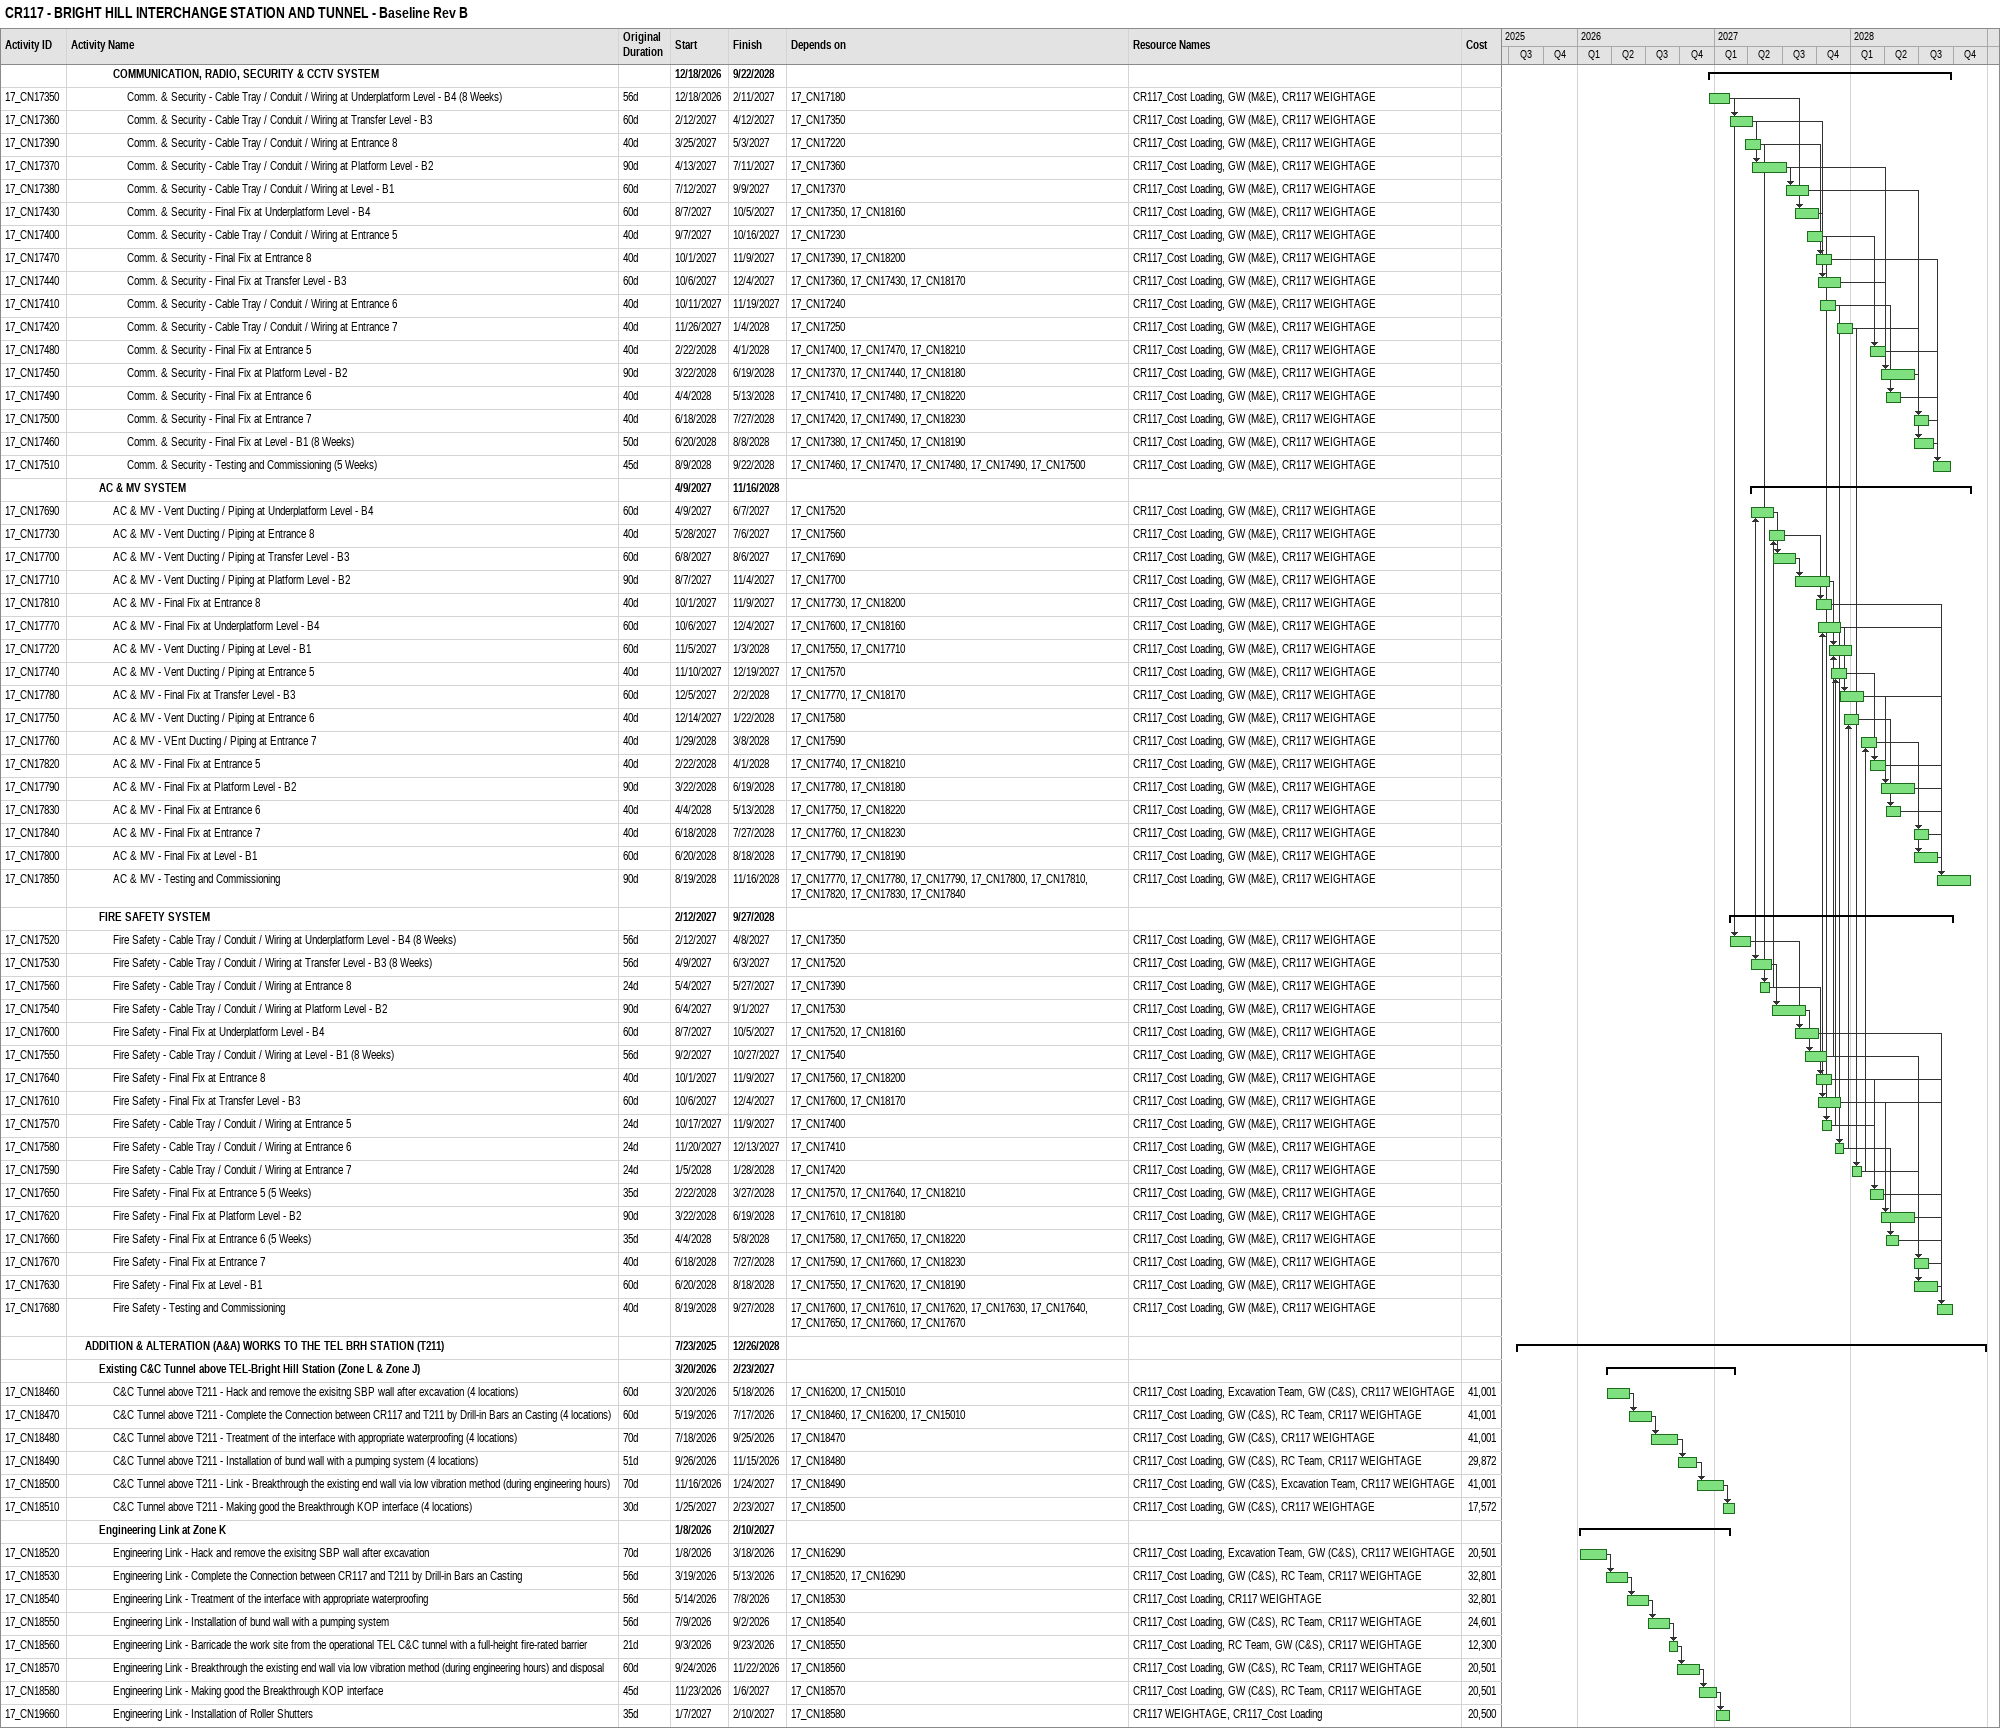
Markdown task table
CR117 - BRIGHT HILL INTERCHANGE STATION AND TUNNEL - Baseline Rev B

| ID | Level | Task | Original duration | Start | Finish | Predecessors | Resources | Cost |
|---|---|---|---|---|---|---|---|---|
|  | 4 | **COMMUNICATION, RADIO, SECURITY & CCTV SYSTEM** |  | 2026-12-18 | 2028-09-22 |  |  |  |
| 17_CN17350 | 5 | Comm. & Security - Cable Tray / Conduit / Wiring at Underplatform Level - B4 (8 Weeks) | 56d | 2026-12-18 | 2027-02-11 | 17_CN17180 | CR117_Cost Loading, GW (M&E), CR117 WEIGHTAGE |  |
| 17_CN17360 | 5 | Comm. & Security - Cable Tray / Conduit / Wiring at Transfer Level - B3 | 60d | 2027-02-12 | 2027-04-12 | 17_CN17350 | CR117_Cost Loading, GW (M&E), CR117 WEIGHTAGE |  |
| 17_CN17390 | 5 | Comm. & Security - Cable Tray / Conduit / Wiring at Entrance 8 | 40d | 2027-03-25 | 2027-05-03 | 17_CN17220 | CR117_Cost Loading, GW (M&E), CR117 WEIGHTAGE |  |
| 17_CN17370 | 5 | Comm. & Security - Cable Tray / Conduit / Wiring at Platform Level - B2 | 90d | 2027-04-13 | 2027-07-11 | 17_CN17360 | CR117_Cost Loading, GW (M&E), CR117 WEIGHTAGE |  |
| 17_CN17380 | 5 | Comm. & Security - Cable Tray / Conduit / Wiring at Level - B1 | 60d | 2027-07-12 | 2027-09-09 | 17_CN17370 | CR117_Cost Loading, GW (M&E), CR117 WEIGHTAGE |  |
| 17_CN17430 | 5 | Comm. & Security - Final Fix at Underplatform Level - B4 | 60d | 2027-08-07 | 2027-10-05 | 17_CN17350, 17_CN18160 | CR117_Cost Loading, GW (M&E), CR117 WEIGHTAGE |  |
| 17_CN17400 | 5 | Comm. & Security - Cable Tray / Conduit / Wiring at Entrance 5 | 40d | 2027-09-07 | 2027-10-16 | 17_CN17230 | CR117_Cost Loading, GW (M&E), CR117 WEIGHTAGE |  |
| 17_CN17470 | 5 | Comm. & Security - Final Fix at Entrance 8 | 40d | 2027-10-01 | 2027-11-09 | 17_CN17390, 17_CN18200 | CR117_Cost Loading, GW (M&E), CR117 WEIGHTAGE |  |
| 17_CN17440 | 5 | Comm. & Security - Final Fix at Transfer Level - B3 | 60d | 2027-10-06 | 2027-12-04 | 17_CN17360, 17_CN17430, 17_CN18170 | CR117_Cost Loading, GW (M&E), CR117 WEIGHTAGE |  |
| 17_CN17410 | 5 | Comm. & Security - Cable Tray / Conduit / Wiring at Entrance 6 | 40d | 2027-10-11 | 2027-11-19 | 17_CN17240 | CR117_Cost Loading, GW (M&E), CR117 WEIGHTAGE |  |
| 17_CN17420 | 5 | Comm. & Security - Cable Tray / Conduit / Wiring at Entrance 7 | 40d | 2027-11-26 | 2028-01-04 | 17_CN17250 | CR117_Cost Loading, GW (M&E), CR117 WEIGHTAGE |  |
| 17_CN17480 | 5 | Comm. & Security - Final Fix at Entrance 5 | 40d | 2028-02-22 | 2028-04-01 | 17_CN17400, 17_CN17470, 17_CN18210 | CR117_Cost Loading, GW (M&E), CR117 WEIGHTAGE |  |
| 17_CN17450 | 5 | Comm. & Security - Final Fix at Platform Level - B2 | 90d | 2028-03-22 | 2028-06-19 | 17_CN17370, 17_CN17440, 17_CN18180 | CR117_Cost Loading, GW (M&E), CR117 WEIGHTAGE |  |
| 17_CN17490 | 5 | Comm. & Security - Final Fix at Entrance 6 | 40d | 2028-04-04 | 2028-05-13 | 17_CN17410, 17_CN17480, 17_CN18220 | CR117_Cost Loading, GW (M&E), CR117 WEIGHTAGE |  |
| 17_CN17500 | 5 | Comm. & Security - Final Fix at Entrance 7 | 40d | 2028-06-18 | 2028-07-27 | 17_CN17420, 17_CN17490, 17_CN18230 | CR117_Cost Loading, GW (M&E), CR117 WEIGHTAGE |  |
| 17_CN17460 | 5 | Comm. & Security - Final Fix at Level - B1 (8 Weeks) | 50d | 2028-06-20 | 2028-08-08 | 17_CN17380, 17_CN17450, 17_CN18190 | CR117_Cost Loading, GW (M&E), CR117 WEIGHTAGE |  |
| 17_CN17510 | 5 | Comm. & Security - Testing and Commissioning (5 Weeks) | 45d | 2028-08-09 | 2028-09-22 | 17_CN17460, 17_CN17470, 17_CN17480, 17_CN17490, 17_CN17500 | CR117_Cost Loading, GW (M&E), CR117 WEIGHTAGE |  |
|  | 3 | **AC & MV SYSTEM** |  | 2027-04-09 | 2028-11-16 |  |  |  |
| 17_CN17690 | 4 | AC & MV - Vent Ducting / Piping at Underplatform Level - B4 | 60d | 2027-04-09 | 2027-06-07 | 17_CN17520 | CR117_Cost Loading, GW (M&E), CR117 WEIGHTAGE |  |
| 17_CN17730 | 4 | AC & MV - Vent Ducting / Piping at Entrance 8 | 40d | 2027-05-28 | 2027-07-06 | 17_CN17560 | CR117_Cost Loading, GW (M&E), CR117 WEIGHTAGE |  |
| 17_CN17700 | 4 | AC & MV - Vent Ducting / Piping at Transfer Level - B3 | 60d | 2027-06-08 | 2027-08-06 | 17_CN17690 | CR117_Cost Loading, GW (M&E), CR117 WEIGHTAGE |  |
| 17_CN17710 | 4 | AC & MV - Vent Ducting / Piping at Platform Level - B2 | 90d | 2027-08-07 | 2027-11-04 | 17_CN17700 | CR117_Cost Loading, GW (M&E), CR117 WEIGHTAGE |  |
| 17_CN17810 | 4 | AC & MV - Final Fix at Entrance 8 | 40d | 2027-10-01 | 2027-11-09 | 17_CN17730, 17_CN18200 | CR117_Cost Loading, GW (M&E), CR117 WEIGHTAGE |  |
| 17_CN17770 | 4 | AC & MV - Final Fix at Underplatform Level - B4 | 60d | 2027-10-06 | 2027-12-04 | 17_CN17600, 17_CN18160 | CR117_Cost Loading, GW (M&E), CR117 WEIGHTAGE |  |
| 17_CN17720 | 4 | AC & MV - Vent Ducting / Piping at Level - B1 | 60d | 2027-11-05 | 2028-01-03 | 17_CN17550, 17_CN17710 | CR117_Cost Loading, GW (M&E), CR117 WEIGHTAGE |  |
| 17_CN17740 | 4 | AC & MV - Vent Ducting / Piping at Entrance 5 | 40d | 2027-11-10 | 2027-12-19 | 17_CN17570 | CR117_Cost Loading, GW (M&E), CR117 WEIGHTAGE |  |
| 17_CN17780 | 4 | AC & MV - Final Fix at Transfer Level - B3 | 60d | 2027-12-05 | 2028-02-02 | 17_CN17770, 17_CN18170 | CR117_Cost Loading, GW (M&E), CR117 WEIGHTAGE |  |
| 17_CN17750 | 4 | AC & MV - Vent Ducting / Piping at Entrance 6 | 40d | 2027-12-14 | 2028-01-22 | 17_CN17580 | CR117_Cost Loading, GW (M&E), CR117 WEIGHTAGE |  |
| 17_CN17760 | 4 | AC & MV - VEnt Ducting / Piping at Entrance 7 | 40d | 2028-01-29 | 2028-03-08 | 17_CN17590 | CR117_Cost Loading, GW (M&E), CR117 WEIGHTAGE |  |
| 17_CN17820 | 4 | AC & MV - Final Fix at Entrance 5 | 40d | 2028-02-22 | 2028-04-01 | 17_CN17740, 17_CN18210 | CR117_Cost Loading, GW (M&E), CR117 WEIGHTAGE |  |
| 17_CN17790 | 4 | AC & MV - Final Fix at Platform Level - B2 | 90d | 2028-03-22 | 2028-06-19 | 17_CN17780, 17_CN18180 | CR117_Cost Loading, GW (M&E), CR117 WEIGHTAGE |  |
| 17_CN17830 | 4 | AC & MV - Final Fix at Entrance 6 | 40d | 2028-04-04 | 2028-05-13 | 17_CN17750, 17_CN18220 | CR117_Cost Loading, GW (M&E), CR117 WEIGHTAGE |  |
| 17_CN17840 | 4 | AC & MV - Final Fix at Entrance 7 | 40d | 2028-06-18 | 2028-07-27 | 17_CN17760, 17_CN18230 | CR117_Cost Loading, GW (M&E), CR117 WEIGHTAGE |  |
| 17_CN17800 | 4 | AC & MV - Final Fix at Level - B1 | 60d | 2028-06-20 | 2028-08-18 | 17_CN17790, 17_CN18190 | CR117_Cost Loading, GW (M&E), CR117 WEIGHTAGE |  |
| 17_CN17850 | 4 | AC & MV - Testing and Commissioning | 90d | 2028-08-19 | 2028-11-16 | 17_CN17770, 17_CN17780, 17_CN17790, 17_CN17800, 17_CN17810, 17_CN17820, 17_CN17830, 17_CN17840 | CR117_Cost Loading, GW (M&E), CR117 WEIGHTAGE |  |
|  | 3 | **FIRE SAFETY SYSTEM** |  | 2027-02-12 | 2028-09-27 |  |  |  |
| 17_CN17520 | 4 | Fire Safety - Cable Tray / Conduit / Wiring at Underplatform Level - B4 (8 Weeks) | 56d | 2027-02-12 | 2027-04-08 | 17_CN17350 | CR117_Cost Loading, GW (M&E), CR117 WEIGHTAGE |  |
| 17_CN17530 | 4 | Fire Safety - Cable Tray / Conduit / Wiring at Transfer Level - B3 (8 Weeks) | 56d | 2027-04-09 | 2027-06-03 | 17_CN17520 | CR117_Cost Loading, GW (M&E), CR117 WEIGHTAGE |  |
| 17_CN17560 | 4 | Fire Safety - Cable Tray / Conduit / Wiring at Entrance 8 | 24d | 2027-05-04 | 2027-05-27 | 17_CN17390 | CR117_Cost Loading, GW (M&E), CR117 WEIGHTAGE |  |
| 17_CN17540 | 4 | Fire Safety - Cable Tray / Conduit / Wiring at Platform Level - B2 | 90d | 2027-06-04 | 2027-09-01 | 17_CN17530 | CR117_Cost Loading, GW (M&E), CR117 WEIGHTAGE |  |
| 17_CN17600 | 4 | Fire Safety - Final Fix at Underplatform Level - B4 | 60d | 2027-08-07 | 2027-10-05 | 17_CN17520, 17_CN18160 | CR117_Cost Loading, GW (M&E), CR117 WEIGHTAGE |  |
| 17_CN17550 | 4 | Fire Safety - Cable Tray / Conduit / Wiring at Level - B1 (8 Weeks) | 56d | 2027-09-02 | 2027-10-27 | 17_CN17540 | CR117_Cost Loading, GW (M&E), CR117 WEIGHTAGE |  |
| 17_CN17640 | 4 | Fire Safety - Final Fix at Entrance 8 | 40d | 2027-10-01 | 2027-11-09 | 17_CN17560, 17_CN18200 | CR117_Cost Loading, GW (M&E), CR117 WEIGHTAGE |  |
| 17_CN17610 | 4 | Fire Safety - Final Fix at Transfer Level - B3 | 60d | 2027-10-06 | 2027-12-04 | 17_CN17600, 17_CN18170 | CR117_Cost Loading, GW (M&E), CR117 WEIGHTAGE |  |
| 17_CN17570 | 4 | Fire Safety - Cable Tray / Conduit / Wiring at Entrance 5 | 24d | 2027-10-17 | 2027-11-09 | 17_CN17400 | CR117_Cost Loading, GW (M&E), CR117 WEIGHTAGE |  |
| 17_CN17580 | 4 | Fire Safety - Cable Tray / Conduit / Wiring at Entrance 6 | 24d | 2027-11-20 | 2027-12-13 | 17_CN17410 | CR117_Cost Loading, GW (M&E), CR117 WEIGHTAGE |  |
| 17_CN17590 | 4 | Fire Safety - Cable Tray / Conduit / Wiring at Entrance 7 | 24d | 2028-01-05 | 2028-01-28 | 17_CN17420 | CR117_Cost Loading, GW (M&E), CR117 WEIGHTAGE |  |
| 17_CN17650 | 4 | Fire Safety - Final Fix at Entrance 5 (5 Weeks) | 35d | 2028-02-22 | 2028-03-27 | 17_CN17570, 17_CN17640, 17_CN18210 | CR117_Cost Loading, GW (M&E), CR117 WEIGHTAGE |  |
| 17_CN17620 | 4 | Fire Safety - Final Fix at Platform Level - B2 | 90d | 2028-03-22 | 2028-06-19 | 17_CN17610, 17_CN18180 | CR117_Cost Loading, GW (M&E), CR117 WEIGHTAGE |  |
| 17_CN17660 | 4 | Fire Safety - Final Fix at Entrance 6 (5 Weeks) | 35d | 2028-04-04 | 2028-05-08 | 17_CN17580, 17_CN17650, 17_CN18220 | CR117_Cost Loading, GW (M&E), CR117 WEIGHTAGE |  |
| 17_CN17670 | 4 | Fire Safety - Final Fix at Entrance 7 | 40d | 2028-06-18 | 2028-07-27 | 17_CN17590, 17_CN17660, 17_CN18230 | CR117_Cost Loading, GW (M&E), CR117 WEIGHTAGE |  |
| 17_CN17630 | 4 | Fire Safety - Final Fix at Level - B1 | 60d | 2028-06-20 | 2028-08-18 | 17_CN17550, 17_CN17620, 17_CN18190 | CR117_Cost Loading, GW (M&E), CR117 WEIGHTAGE |  |
| 17_CN17680 | 4 | Fire Safety - Testing and Commissioning | 40d | 2028-08-19 | 2028-09-27 | 17_CN17600, 17_CN17610, 17_CN17620, 17_CN17630, 17_CN17640, 17_CN17650, 17_CN17660, 17_CN17670 | CR117_Cost Loading, GW (M&E), CR117 WEIGHTAGE |  |
|  | 2 | **ADDITION & ALTERATION (A&A) WORKS TO THE TEL BRH STATION (T211)** |  | 2025-07-23 | 2028-12-26 |  |  |  |
|  | 3 | **Existing C&C Tunnel above TEL-Bright Hill Station (Zone L & Zone J)** |  | 2026-03-20 | 2027-02-23 |  |  |  |
| 17_CN18460 | 4 | C&C Tunnel above T211 - Hack and remove the exisitng SBP wall after excavation (4 locations) | 60d | 2026-03-20 | 2026-05-18 | 17_CN16200, 17_CN15010 | CR117_Cost Loading, Excavation Team, GW (C&S), CR117 WEIGHTAGE | 41001 |
| 17_CN18470 | 4 | C&C Tunnel above T211 - Complete the Connection between CR117 and T211 by Drill-in Bars an Casting (4 locations) | 60d | 2026-05-19 | 2026-07-17 | 17_CN18460, 17_CN16200, 17_CN15010 | CR117_Cost Loading, GW (C&S), RC Team, CR117 WEIGHTAGE | 41001 |
| 17_CN18480 | 4 | C&C Tunnel above T211 - Treatment of the interface with appropriate waterproofing (4 locations) | 70d | 2026-07-18 | 2026-09-25 | 17_CN18470 | CR117_Cost Loading, GW (C&S), CR117 WEIGHTAGE | 41001 |
| 17_CN18490 | 4 | C&C Tunnel above T211 - Installation of bund wall with a pumping system (4 locations) | 51d | 2026-09-26 | 2026-11-15 | 17_CN18480 | CR117_Cost Loading, GW (C&S), RC Team, CR117 WEIGHTAGE | 29872 |
| 17_CN18500 | 4 | C&C Tunnel above T211 - Link - Breakthrough the existing end wall via low vibration method (during engineering hours) | 70d | 2026-11-16 | 2027-01-24 | 17_CN18490 | CR117_Cost Loading, GW (C&S), Excavation Team, CR117 WEIGHTAGE | 41001 |
| 17_CN18510 | 4 | C&C Tunnel above T211 - Making good the Breakthrough KOP interface (4 locations) | 30d | 2027-01-25 | 2027-02-23 | 17_CN18500 | CR117_Cost Loading, GW (C&S), CR117 WEIGHTAGE | 17572 |
|  | 3 | **Engineering Link at Zone K** |  | 2026-01-08 | 2027-02-10 |  |  |  |
| 17_CN18520 | 4 | Engineering Link - Hack and remove the exisitng SBP wall after excavation | 70d | 2026-01-08 | 2026-03-18 | 17_CN16290 | CR117_Cost Loading, Excavation Team, GW (C&S), CR117 WEIGHTAGE | 20501 |
| 17_CN18530 | 4 | Engineering Link - Complete the Connection between CR117 and T211 by Drill-in Bars an Casting | 56d | 2026-03-19 | 2026-05-13 | 17_CN18520, 17_CN16290 | CR117_Cost Loading, GW (C&S), RC Team, CR117 WEIGHTAGE | 32801 |
| 17_CN18540 | 4 | Engineering Link - Treatment of the interface with appropriate waterproofing | 56d | 2026-05-14 | 2026-07-08 | 17_CN18530 | CR117_Cost Loading, CR117 WEIGHTAGE | 32801 |
| 17_CN18550 | 4 | Engineering Link - Installation of bund wall with a pumping system | 56d | 2026-07-09 | 2026-09-02 | 17_CN18540 | CR117_Cost Loading, GW (C&S), RC Team, CR117 WEIGHTAGE | 24601 |
| 17_CN18560 | 4 | Engineering Link - Barricade the work site from the operational TEL C&C tunnel with a full-height fire-rated barrier | 21d | 2026-09-03 | 2026-09-23 | 17_CN18550 | CR117_Cost Loading, RC Team, GW (C&S), CR117 WEIGHTAGE | 12300 |
| 17_CN18570 | 4 | Engineering Link - Breakthrough the existing end wall via low vibration method (during engineering hours) and disposal | 60d | 2026-09-24 | 2026-11-22 | 17_CN18560 | CR117_Cost Loading, GW (C&S), RC Team, CR117 WEIGHTAGE | 20501 |
| 17_CN18580 | 4 | Engineering Link - Making good the Breakthrough KOP interface | 45d | 2026-11-23 | 2027-01-06 | 17_CN18570 | CR117_Cost Loading, GW (C&S), RC Team, CR117 WEIGHTAGE | 20501 |
| 17_CN19660 | 4 | Engineering Link - Installation of Roller Shutters | 35d | 2027-01-07 | 2027-02-10 | 17_CN18580 | CR117 WEIGHTAGE, CR117_Cost Loading | 20500 |
